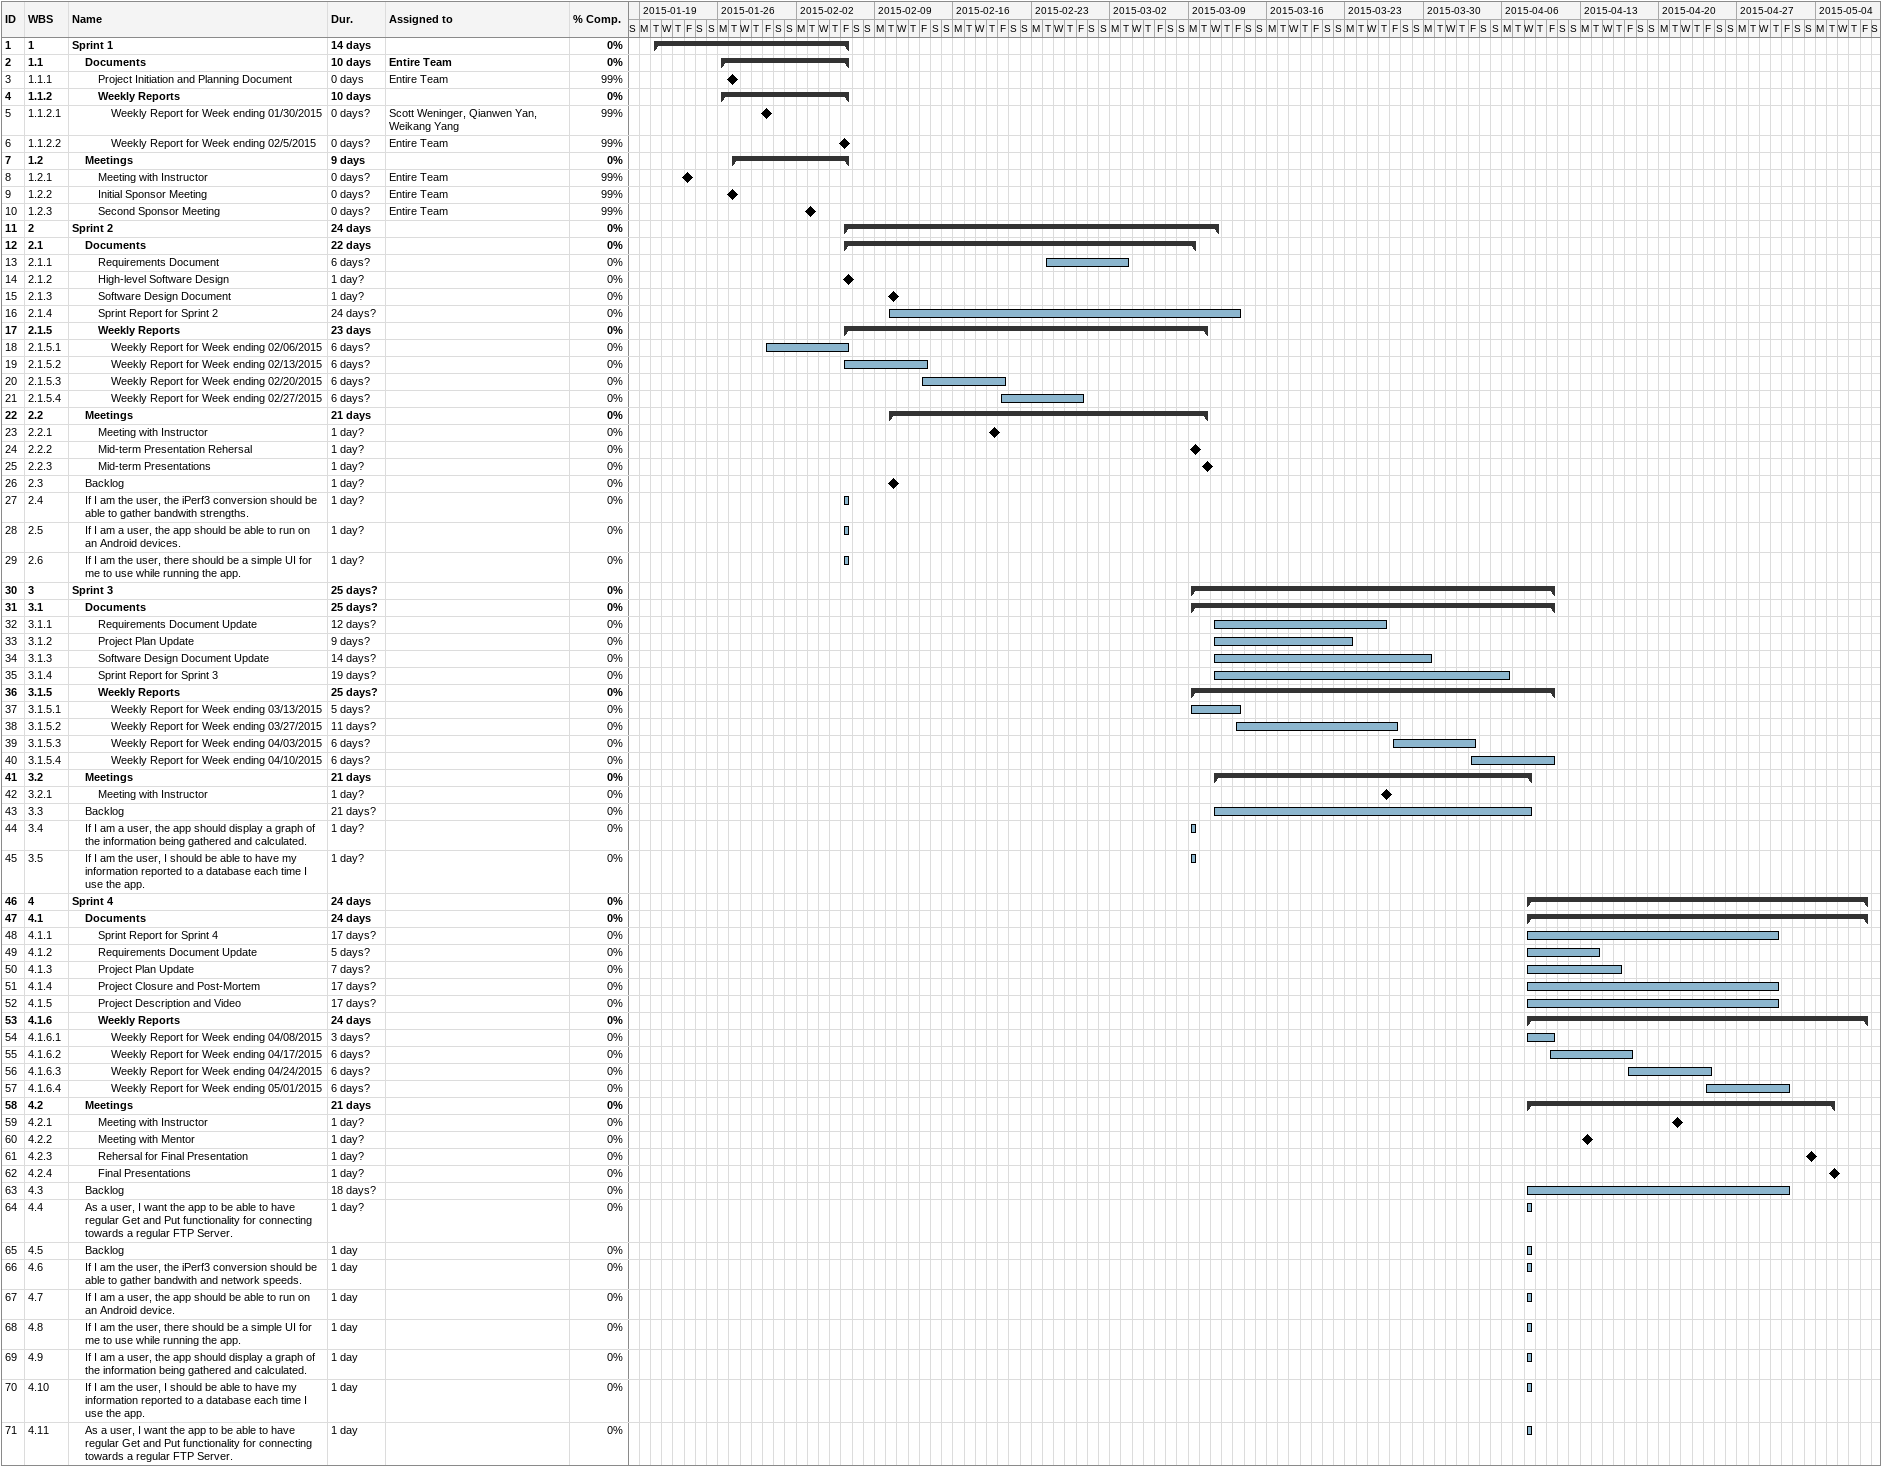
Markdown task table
| ID | WBS | Task | Duration | Start | Finish | Resources | % complete |
|---|---|---|---|---|---|---|---|
| 1 | 1 | **Sprint 1** | 14d | 2015-01-20 | 2015-02-06 |  | 0 |
| 2 | 1.1 | **Documents** | 10d | 2015-01-26 | 2015-02-06 | Entire Team | 0 |
| 3 | 1.1.1 | Project Initiation and Planning Document | 0d | 2015-01-27 | 2015-01-27 | Entire Team | 99 |
| 4 | 1.1.2 | **Weekly Reports** | 10d | 2015-01-26 | 2015-02-06 |  | 0 |
| 5 | 1.1.2.1 | Weekly Report for Week ending 01/30/2015 | 0d? | 2015-01-30 | 2015-01-30 | Scott Weninger, Qianwen Yan, Weikang Yang | 99 |
| 6 | 1.1.2.2 | Weekly Report for Week ending 02/5/2015 | 0d? | 2015-02-06 | 2015-02-06 | Entire Team | 99 |
| 7 | 1.2 | **Meetings** | 9d | 2015-01-27 | 2015-02-06 |  | 0 |
| 8 | 1.2.1 | Meeting with Instructor | 0d? | 2015-01-23 | 2015-01-23 | Entire Team | 99 |
| 9 | 1.2.2 | Initial Sponsor Meeting | 0d? | 2015-01-27 | 2015-01-27 | Entire Team | 99 |
| 10 | 1.2.3 | Second Sponsor Meeting | 0d? | 2015-02-03 | 2015-02-03 | Entire Team | 99 |
| 11 | 2 | **Sprint 2** | 24d | 2015-02-06 | 2015-03-11 |  | 0 |
| 12 | 2.1 | **Documents** | 22d | 2015-02-06 | 2015-03-09 |  | 0 |
| 13 | 2.1.1 | Requirements Document | 6d? | 2015-02-24 | 2015-03-03 |  | 0 |
| 14 | 2.1.2 | High-level Software Design | 1d? | 2015-02-06 | 2015-02-06 |  | 0 |
| 15 | 2.1.3 | Software Design Document | 1d? | 2015-02-10 | 2015-02-10 |  | 0 |
| 16 | 2.1.4 | Sprint Report for Sprint 2 | 24d? | 2015-02-10 | 2015-03-13 |  | 0 |
| 17 | 2.1.5 | **Weekly Reports** | 23d | 2015-02-06 | 2015-03-10 |  | 0 |
| 18 | 2.1.5.1 | Weekly Report for Week ending 02/06/2015 | 6d? | 2015-01-30 | 2015-02-06 |  | 0 |
| 19 | 2.1.5.2 | Weekly Report for Week ending 02/13/2015 | 6d? | 2015-02-06 | 2015-02-13 |  | 0 |
| 20 | 2.1.5.3 | Weekly Report for Week ending 02/20/2015 | 6d? | 2015-02-13 | 2015-02-20 |  | 0 |
| 21 | 2.1.5.4 | Weekly Report for Week ending 02/27/2015 | 6d? | 2015-02-20 | 2015-02-27 |  | 0 |
| 22 | 2.2 | **Meetings** | 21d | 2015-02-10 | 2015-03-10 |  | 0 |
| 23 | 2.2.1 | Meeting with Instructor | 1d? | 2015-02-19 | 2015-02-19 |  | 0 |
| 24 | 2.2.2 | Mid-term Presentation Rehersal | 1d? | 2015-03-09 | 2015-03-09 |  | 0 |
| 25 | 2.2.3 | Mid-term Presentations | 1d? | 2015-03-10 | 2015-03-10 |  | 0 |
| 26 | 2.3 | Backlog | 1d? | 2015-02-10 | 2015-02-10 |  | 0 |
| 27 | 2.4 | If I am the user, the iPerf3 conversion should be able to gather bandwith strengths. | 1d? | 2015-02-06 | 2015-02-06 |  | 0 |
| 28 | 2.5 | If I am a user, the app should be able to run on an Android devices. | 1d? | 2015-02-06 | 2015-02-06 |  | 0 |
| 29 | 2.6 | If I am the user, there should be a simple UI for me to use while running the app. | 1d? | 2015-02-06 | 2015-02-06 |  | 0 |
| 30 | 3 | **Sprint 3** | 25d? | 2015-03-09 | 2015-04-10 |  | 0 |
| 31 | 3.1 | **Documents** | 25d? | 2015-03-09 | 2015-04-10 |  | 0 |
| 32 | 3.1.1 | Requirements Document Update | 12d? | 2015-03-11 | 2015-03-26 |  | 0 |
| 33 | 3.1.2 | Project Plan Update | 9d? | 2015-03-11 | 2015-03-23 |  | 0 |
| 34 | 3.1.3 | Software Design Document Update | 14d? | 2015-03-11 | 2015-03-30 |  | 0 |
| 35 | 3.1.4 | Sprint Report for Sprint 3 | 19d? | 2015-03-11 | 2015-04-06 |  | 0 |
| 36 | 3.1.5 | **Weekly Reports** | 25d? | 2015-03-09 | 2015-04-10 |  | 0 |
| 37 | 3.1.5.1 | Weekly Report for Week ending 03/13/2015 | 5d? | 2015-03-09 | 2015-03-13 |  | 0 |
| 38 | 3.1.5.2 | Weekly Report for Week ending 03/27/2015 | 11d? | 2015-03-13 | 2015-03-27 |  | 0 |
| 39 | 3.1.5.3 | Weekly Report for Week ending 04/03/2015 | 6d? | 2015-03-27 | 2015-04-03 |  | 0 |
| 40 | 3.1.5.4 | Weekly Report for Week ending 04/10/2015 | 6d? | 2015-04-03 | 2015-04-10 |  | 0 |
| 41 | 3.2 | **Meetings** | 21d | 2015-03-11 | 2015-04-08 |  | 0 |
| 42 | 3.2.1 | Meeting with Instructor | 1d? | 2015-03-26 | 2015-03-26 |  | 0 |
| 43 | 3.3 | Backlog | 21d? | 2015-03-11 | 2015-04-08 |  | 0 |
| 44 | 3.4 | If I am a user, the app should display a graph of the information being gathered and calculated. | 1d? | 2015-03-09 | 2015-03-09 |  | 0 |
| 45 | 3.5 | If I am the user, I should be able to have my information reported to a database each time I use the app. | 1d? | 2015-03-09 | 2015-03-09 |  | 0 |
| 46 | 4 | **Sprint 4** | 24d | 2015-04-08 | 2015-05-08 |  | 0 |
| 47 | 4.1 | **Documents** | 24d | 2015-04-08 | 2015-05-08 |  | 0 |
| 48 | 4.1.1 | Sprint Report for Sprint 4 | 17d? | 2015-04-08 | 2015-04-30 |  | 0 |
| 49 | 4.1.2 | Requirements Document Update | 5d? | 2015-04-08 | 2015-04-14 |  | 0 |
| 50 | 4.1.3 | Project Plan Update | 7d? | 2015-04-08 | 2015-04-16 |  | 0 |
| 51 | 4.1.4 | Project Closure and Post-Mortem | 17d? | 2015-04-08 | 2015-04-30 |  | 0 |
| 52 | 4.1.5 | Project Description and Video | 17d? | 2015-04-08 | 2015-04-30 |  | 0 |
| 53 | 4.1.6 | **Weekly Reports** | 24d | 2015-04-08 | 2015-05-08 |  | 0 |
| 54 | 4.1.6.1 | Weekly Report for Week ending 04/08/2015 | 3d? | 2015-04-08 | 2015-04-10 |  | 0 |
| 55 | 4.1.6.2 | Weekly Report for Week ending 04/17/2015 | 6d? | 2015-04-10 | 2015-04-17 |  | 0 |
| 56 | 4.1.6.3 | Weekly Report for Week ending 04/24/2015 | 6d? | 2015-04-17 | 2015-04-24 |  | 0 |
| 57 | 4.1.6.4 | Weekly Report for Week ending 05/01/2015 | 6d? | 2015-04-24 | 2015-05-01 |  | 0 |
| 58 | 4.2 | **Meetings** | 21d | 2015-04-08 | 2015-05-05 |  | 0 |
| 59 | 4.2.1 | Meeting with Instructor | 1d? | 2015-04-21 | 2015-04-21 |  | 0 |
| 60 | 4.2.2 | Meeting with Mentor | 1d? | 2015-04-13 | 2015-04-13 |  | 0 |
| 61 | 4.2.3 | Rehersal for Final Presentation | 1d? | 2015-05-03 | 2015-05-03 |  | 0 |
| 62 | 4.2.4 | Final Presentations | 1d? | 2015-05-05 | 2015-05-05 |  | 0 |
| 63 | 4.3 | Backlog | 18d? | 2015-04-08 | 2015-05-01 |  | 0 |
| 64 | 4.4 | As a user, I want the app to be able to have regular Get and Put functionality for connecting towards a regular FTP Server. | 1d? | 2015-04-08 | 2015-04-08 |  | 0 |
| 65 | 4.5 | Backlog | 1d | 2015-04-08 | 2015-04-08 |  | 0 |
| 66 | 4.6 | If I am the user, the iPerf3 conversion should be able to gather bandwith and network speeds. | 1d | 2015-04-08 | 2015-04-08 |  | 0 |
| 67 | 4.7 | If I am a user, the app should be able to run on an Android device. | 1d | 2015-04-08 | 2015-04-08 |  | 0 |
| 68 | 4.8 | If I am the user, there should be a simple UI for me to use while running the app. | 1d | 2015-04-08 | 2015-04-08 |  | 0 |
| 69 | 4.9 | If I am a user, the app should display a graph of the information being gathered and calculated. | 1d | 2015-04-08 | 2015-04-08 |  | 0 |
| 70 | 4.10 | If I am the user, I should be able to have my information reported to a database each time I use the app. | 1d | 2015-04-08 | 2015-04-08 |  | 0 |
| 71 | 4.11 | As a user, I want the app to be able to have regular Get and Put functionality for connecting towards a regular FTP Server. | 1d | 2015-04-08 | 2015-04-08 |  | 0 |
